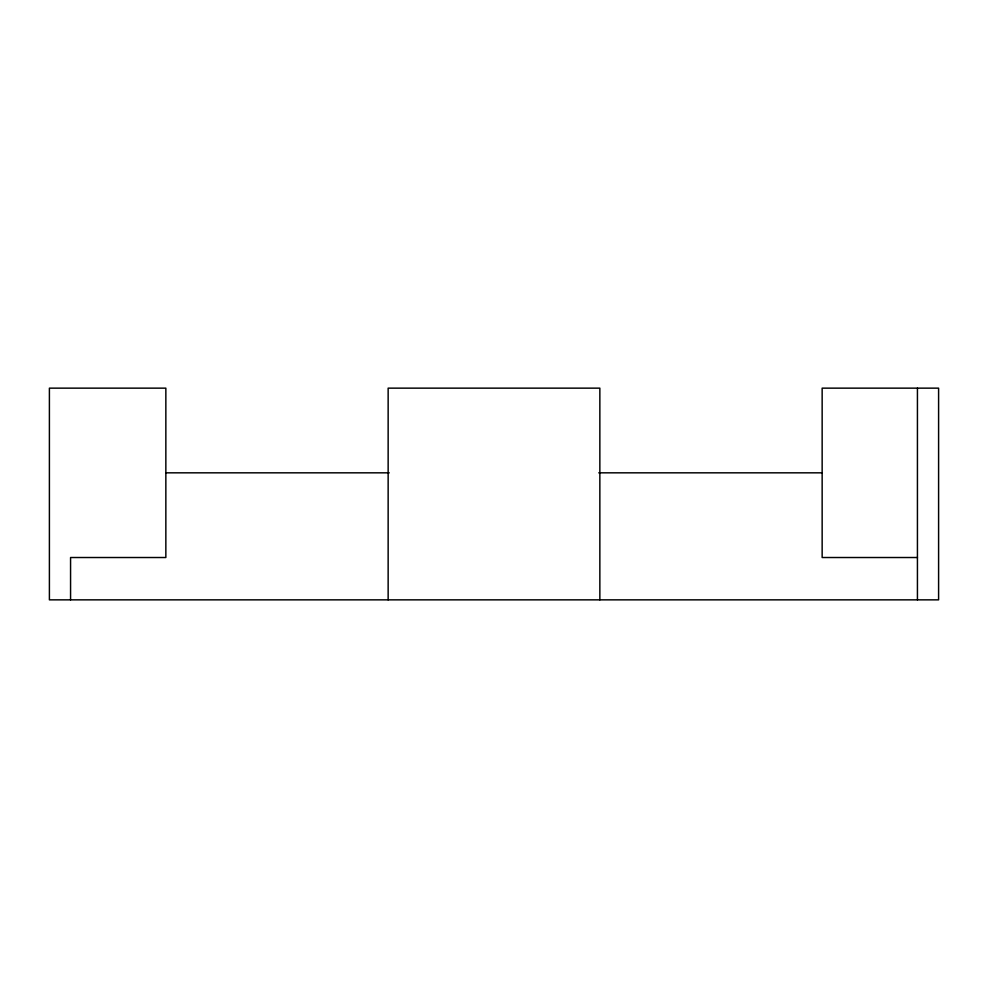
<?xml version="1.0" encoding="UTF-8"?>
<svg xmlns="http://www.w3.org/2000/svg" width="988" height="988" viewBox="0 0 988 988"><rect width="100%" height="100%" fill="white"/><g stroke="black" fill="none" stroke-linecap="round" stroke-linejoin="round"><path stroke-width="1.48" d="M165.848 472.832L389.235 472.832M598.765 472.832L822.152 472.832M917.432 557.516L822.152 557.516L822.152 388.148L938.6 388.148L938.6 599.852L49.4 599.852L49.4 388.148L165.848 388.148L165.848 557.516L70.568 557.516L70.568 599.852M917.432 388.148L917.432 599.852M599.852 599.852L599.852 388.148L388.148 388.148L388.148 599.852"/></g></svg>
